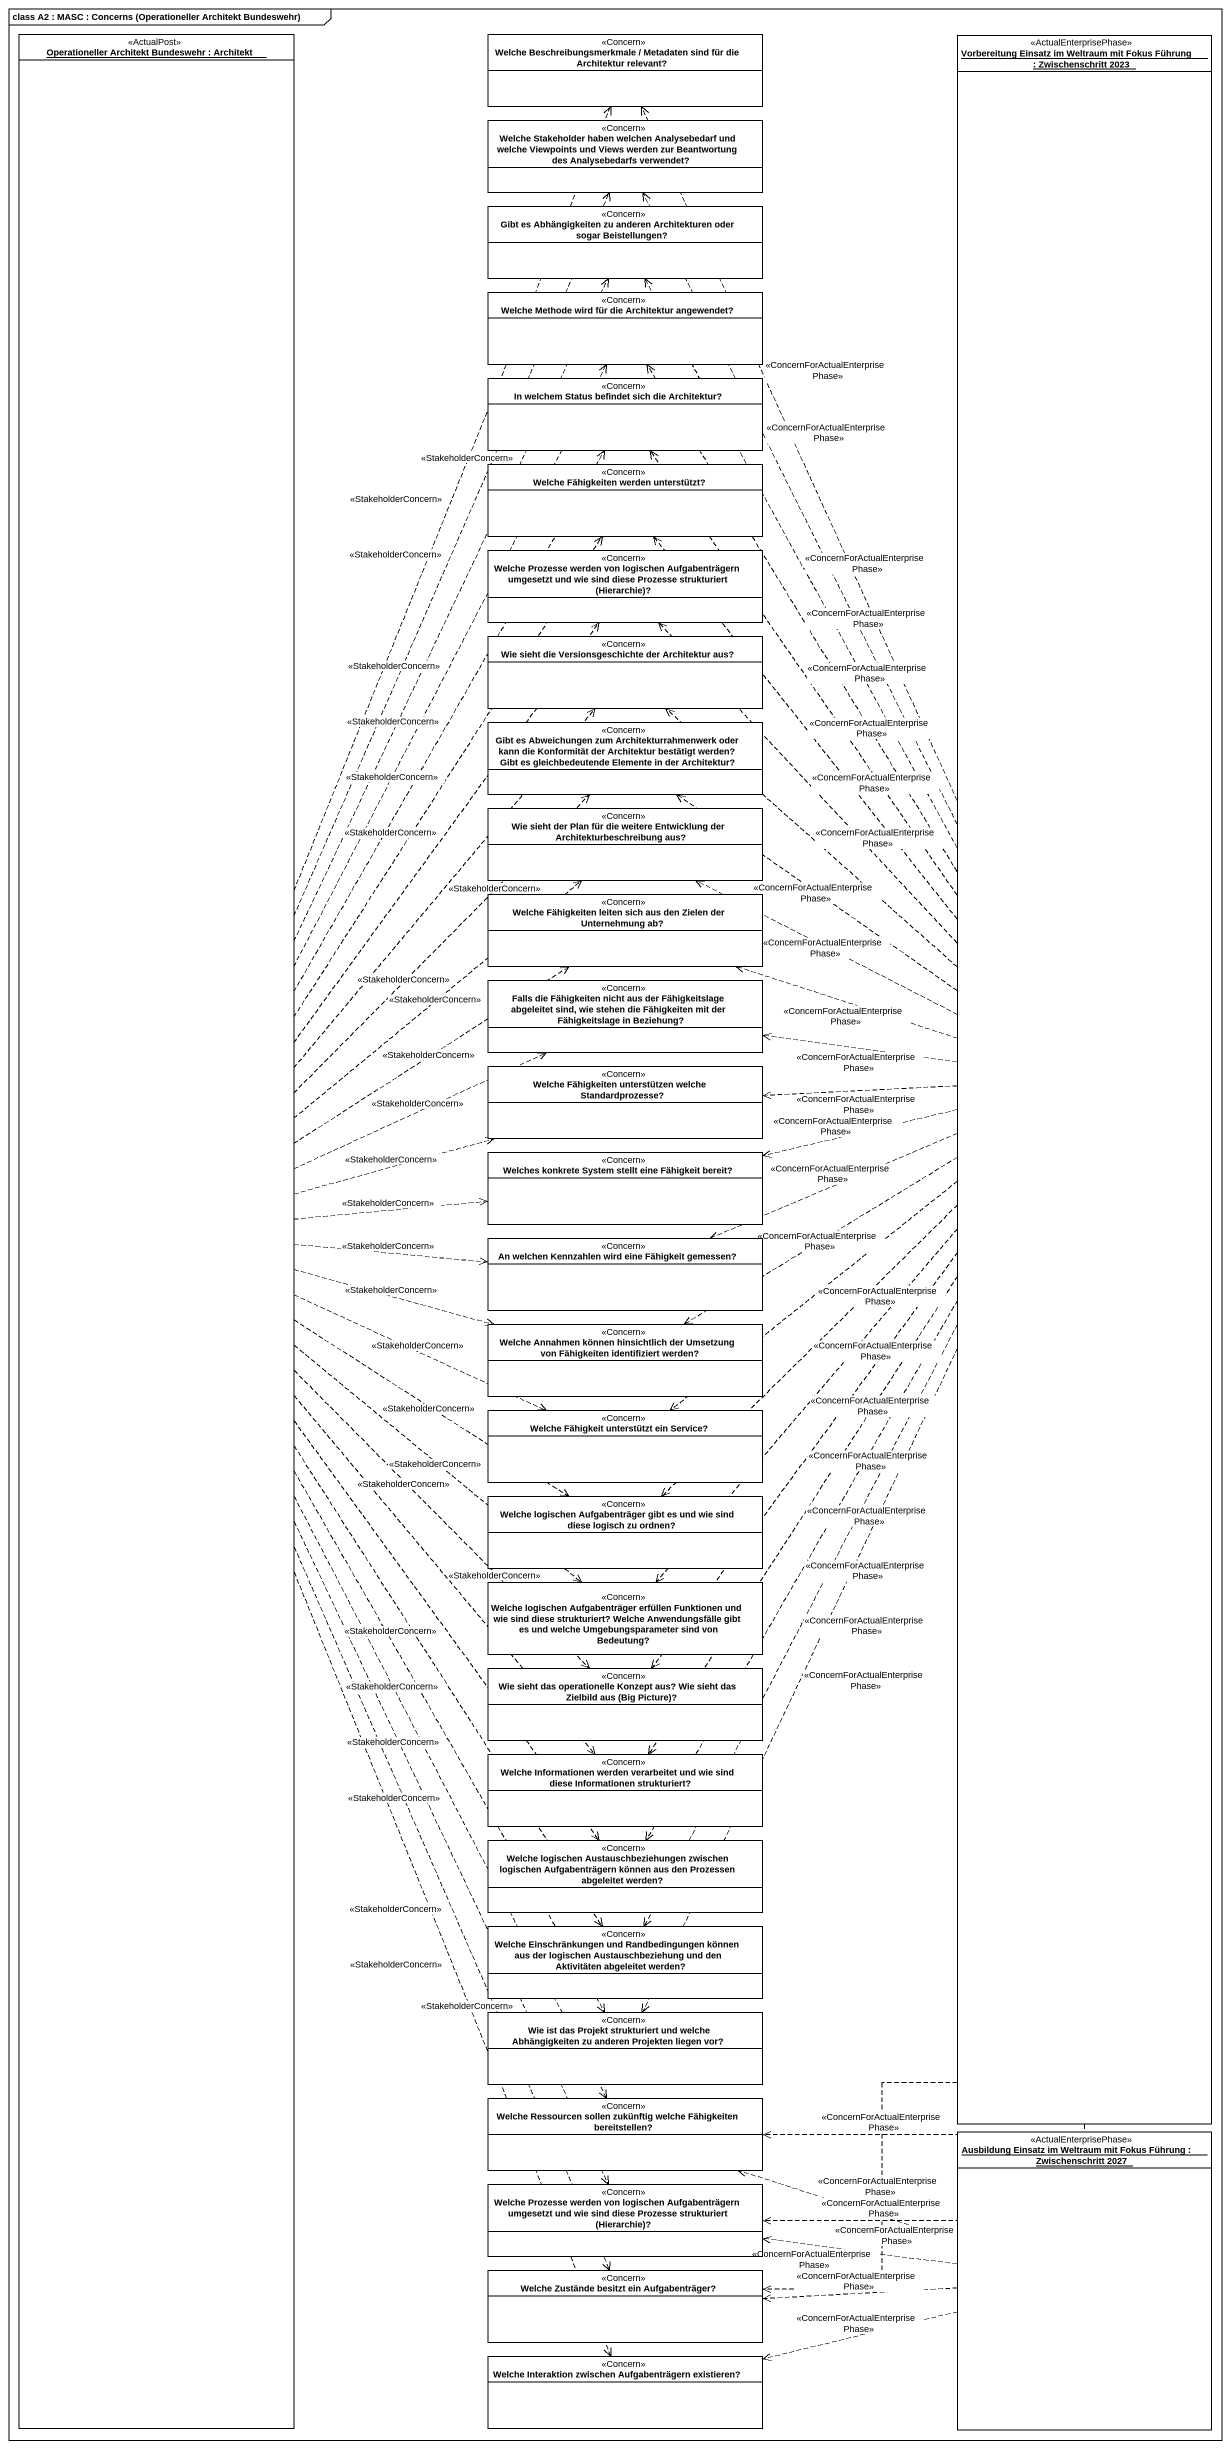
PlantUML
@startuml
mainframe class A2 : MASC : Concerns (Operationeller Architekt Bundeswehr)
hide circle
hide empty members
object "Operationeller Architekt Bundeswehr : Architekt" as Operationeller_Architekt <<ActualPost>>
class "Welche Beschreibungsmerkmale / Metadaten sind für die Architektur relevant?" as Welche_Beschreibungsmerkmale <<Concern>>
object "Vorbereitung Einsatz im Weltraum mit Fokus Führung : Zwischenschritt 2023" as Vorbereitung_Einsatz_im <<ActualEnterprisePhase>>
class "Welche Stakeholder haben welchen Analysebedarf und welche Viewpoints und Views werden zur Beantwortung des Analysebedarfs verwendet?" as Welche_Stakeholder_haben <<Concern>>
class "Gibt es Abhängigkeiten zu anderen Architekturen oder sogar Beistellungen?" as Gibt_es_Abhängigkeiten_zu <<Concern>>
class "Welche Methode wird für die Architektur angewendet?" as Welche_Methode_wird_für_die <<Concern>>
class "In welchem Status befindet sich die Architektur?" as In_welchem_Status_befindet <<Concern>>
class "Welche Fähigkeiten werden unterstützt?" as Welche_Fähigkeiten_werden <<Concern>>
class "Welche Prozesse werden von logischen Aufgabenträgern umgesetzt und wie sind diese Prozesse strukturiert (Hierarchie)?" as Welche_Prozesse_werden_von <<Concern>>
class "Wie sieht die Versionsgeschichte der Architektur aus?" as Wie_sieht_die <<Concern>>
class "Gibt es Abweichungen zum Architekturrahmenwerk oder kann die Konformität der Architektur bestätigt werden? Gibt es gleichbedeutende Elemente in der Architektur?" as Gibt_es_Abweichungen_zum <<Concern>>
class "Wie sieht der Plan für die weitere Entwicklung der Architekturbeschreibung aus?" as Wie_sieht_der_Plan_für_die <<Concern>>
class "Welche Fähigkeiten leiten sich aus den Zielen der Unternehmung ab?" as Welche_Fähigkeiten_leiten <<Concern>>
class "Falls die Fähigkeiten nicht aus der Fähigkeitslage abgeleitet sind, wie stehen die Fähigkeiten mit der Fähigkeitslage in Beziehung?" as Falls_die_Fähigkeiten_nicht <<Concern>>
class "Welche Fähigkeiten unterstützen welche Standardprozesse?" as Welche_Fähigkeiten <<Concern>>
class "Welches konkrete System stellt eine Fähigkeit bereit?" as Welches_konkrete_System <<Concern>>
class "An welchen Kennzahlen wird eine Fähigkeit gemessen?" as An_welchen_Kennzahlen_wird <<Concern>>
class "Welche Annahmen können hinsichtlich der Umsetzung von Fähigkeiten identifiziert werden?" as Welche_Annahmen_können <<Concern>>
class "Welche Fähigkeit unterstützt ein Service?" as Welche_Fähigkeit <<Concern>>
class "Welche logischen Aufgabenträger gibt es und wie sind diese logisch zu ordnen?" as Welche_logischen <<Concern>>
class "Welche logischen Aufgabenträger erfüllen Funktionen und wie sind diese strukturiert? Welche Anwendungsfälle gibt es und welche Umgebungsparameter sind von Bedeutung?" as Welche_logischen_2 <<Concern>>
class "Wie sieht das operationelle Konzept aus? Wie sieht das Zielbild aus (Big Picture)?" as Wie_sieht_das_operationelle <<Concern>>
class "Welche Informationen werden verarbeitet und wie sind diese Informationen strukturiert?" as Welche_Informationen_werden <<Concern>>
class "Welche logischen Austauschbeziehungen zwischen logischen Aufgabenträgern können aus den Prozessen abgeleitet werden?" as Welche_logischen_3 <<Concern>>
class "Welche Einschränkungen und Randbedingungen können aus der logischen Austauschbeziehung und den Aktivitäten abgeleitet werden?" as Welche_Einschränkungen_und <<Concern>>
class "Wie ist das Projekt strukturiert und welche Abhängigkeiten zu anderen Projekten liegen vor?" as Wie_ist_das_Projekt <<Concern>>
class "Welche Ressourcen sollen zukünftig welche Fähigkeiten bereitstellen?" as Welche_Ressourcen_sollen <<Concern>>
object "Ausbildung Einsatz im Weltraum mit Fokus Führung : Zwischenschritt 2027" as Ausbildung_Einsatz_im <<ActualEnterprisePhase>>
class "Welche Prozesse werden von logischen Aufgabenträgern umgesetzt und wie sind diese Prozesse strukturiert (Hierarchie)?" as Welche_Prozesse_werden_von_2 <<Concern>>
class "Welche Zustände besitzt ein Aufgabenträger?" as Welche_Zustände_besitzt_ein <<Concern>>
class "Welche Interaktion zwischen Aufgabenträgern existieren?" as Welche_Interaktion_zwischen <<Concern>>
Operationeller_Architekt .up.> Welche_Beschreibungsmerkmale : <<StakeholderConcern>>
Operationeller_Architekt .up.> Welche_Stakeholder_haben : <<StakeholderConcern>>
Operationeller_Architekt .up.> Gibt_es_Abhängigkeiten_zu : <<StakeholderConcern>>
Operationeller_Architekt .up.> Welche_Methode_wird_für_die : <<StakeholderConcern>>
Operationeller_Architekt .up.> In_welchem_Status_befindet : <<StakeholderConcern>>
Operationeller_Architekt .up.> Welche_Fähigkeiten_werden : <<StakeholderConcern>>
Operationeller_Architekt .up.> Welche_Prozesse_werden_von : <<StakeholderConcern>>
Operationeller_Architekt .up.> Wie_sieht_die : <<StakeholderConcern>>
Operationeller_Architekt .up.> Gibt_es_Abweichungen_zum : <<StakeholderConcern>>
Operationeller_Architekt .up.> Wie_sieht_der_Plan_für_die : <<StakeholderConcern>>
Operationeller_Architekt .up.> Welche_Fähigkeiten_leiten : <<StakeholderConcern>>
Operationeller_Architekt .right.> Falls_die_Fähigkeiten_nicht : <<StakeholderConcern>>
Operationeller_Architekt .right.> Welche_Fähigkeiten : <<StakeholderConcern>>
Operationeller_Architekt .right.> Welches_konkrete_System : <<StakeholderConcern>>
Operationeller_Architekt .right.> An_welchen_Kennzahlen_wird : <<StakeholderConcern>>
Operationeller_Architekt .right.> Welche_Annahmen_können : <<StakeholderConcern>>
Operationeller_Architekt .right.> Welche_Fähigkeit : <<StakeholderConcern>>
Operationeller_Architekt ..> Welche_logischen : <<StakeholderConcern>>
Operationeller_Architekt ..> Welche_logischen_2 : <<StakeholderConcern>>
Operationeller_Architekt ..> Wie_sieht_das_operationelle : <<StakeholderConcern>>
Operationeller_Architekt ..> Welche_Informationen_werden : <<StakeholderConcern>>
Operationeller_Architekt ..> Welche_logischen_3 : <<StakeholderConcern>>
Operationeller_Architekt ..> Welche_Einschränkungen_und : <<StakeholderConcern>>
Operationeller_Architekt ..> Wie_ist_das_Projekt : <<StakeholderConcern>>
Operationeller_Architekt ..> Welche_Ressourcen_sollen : <<StakeholderConcern>>
Operationeller_Architekt ..> Welche_Prozesse_werden_von_2 : <<StakeholderConcern>>
Operationeller_Architekt ..> Welche_Zustände_besitzt_ein : <<StakeholderConcern>>
Operationeller_Architekt ..> Welche_Interaktion_zwischen : <<StakeholderConcern>>
Vorbereitung_Einsatz_im .up.> Welche_Beschreibungsmerkmale : <<ConcernForActualEnterprisePhase>>
Vorbereitung_Einsatz_im .up.> Welche_Stakeholder_haben : <<ConcernForActualEnterprisePhase>>
Vorbereitung_Einsatz_im .up.> Gibt_es_Abhängigkeiten_zu : <<ConcernForActualEnterprisePhase>>
Vorbereitung_Einsatz_im .up.> Welche_Methode_wird_für_die : <<ConcernForActualEnterprisePhase>>
Vorbereitung_Einsatz_im .up.> In_welchem_Status_befindet : <<ConcernForActualEnterprisePhase>>
Vorbereitung_Einsatz_im .up.> Welche_Fähigkeiten_werden : <<ConcernForActualEnterprisePhase>>
Vorbereitung_Einsatz_im .up.> Welche_Prozesse_werden_von : <<ConcernForActualEnterprisePhase>>
Vorbereitung_Einsatz_im .up.> Wie_sieht_die : <<ConcernForActualEnterprisePhase>>
Vorbereitung_Einsatz_im .up.> Gibt_es_Abweichungen_zum : <<ConcernForActualEnterprisePhase>>
Vorbereitung_Einsatz_im .left.> Wie_sieht_der_Plan_für_die : <<ConcernForActualEnterprisePhase>>
Vorbereitung_Einsatz_im .left.> Welche_Fähigkeiten_leiten : <<ConcernForActualEnterprisePhase>>
Vorbereitung_Einsatz_im .left.> Falls_die_Fähigkeiten_nicht : <<ConcernForActualEnterprisePhase>>
Vorbereitung_Einsatz_im .left.> Welche_Fähigkeiten : <<ConcernForActualEnterprisePhase>>
Vorbereitung_Einsatz_im .left.> Welches_konkrete_System : <<ConcernForActualEnterprisePhase>>
Vorbereitung_Einsatz_im .left.> An_welchen_Kennzahlen_wird : <<ConcernForActualEnterprisePhase>>
Vorbereitung_Einsatz_im ..> Welche_Annahmen_können : <<ConcernForActualEnterprisePhase>>
Vorbereitung_Einsatz_im ..> Welche_Fähigkeit : <<ConcernForActualEnterprisePhase>>
Vorbereitung_Einsatz_im ..> Welche_logischen : <<ConcernForActualEnterprisePhase>>
Vorbereitung_Einsatz_im ..> Welche_logischen_2 : <<ConcernForActualEnterprisePhase>>
Vorbereitung_Einsatz_im ..> Wie_sieht_das_operationelle : <<ConcernForActualEnterprisePhase>>
Vorbereitung_Einsatz_im ..> Welche_Informationen_werden : <<ConcernForActualEnterprisePhase>>
Vorbereitung_Einsatz_im ..> Welche_logischen_3 : <<ConcernForActualEnterprisePhase>>
Vorbereitung_Einsatz_im ..> Welche_Einschränkungen_und : <<ConcernForActualEnterprisePhase>>
Vorbereitung_Einsatz_im ..> Wie_ist_das_Projekt : <<ConcernForActualEnterprisePhase>>
Vorbereitung_Einsatz_im ..> Welche_Ressourcen_sollen : <<ConcernForActualEnterprisePhase>>
Vorbereitung_Einsatz_im ..> Welche_Prozesse_werden_von_2 : <<ConcernForActualEnterprisePhase>>
Vorbereitung_Einsatz_im ..> Welche_Zustände_besitzt_ein : <<ConcernForActualEnterprisePhase>>
Ausbildung_Einsatz_im .left.> Welche_Ressourcen_sollen : <<ConcernForActualEnterprisePhase>>
Ausbildung_Einsatz_im .left.> Welche_Prozesse_werden_von_2 : <<ConcernForActualEnterprisePhase>>
Ausbildung_Einsatz_im .left.> Welche_Zustände_besitzt_ein : <<ConcernForActualEnterprisePhase>>
Ausbildung_Einsatz_im .left.> Welche_Interaktion_zwischen : <<ConcernForActualEnterprisePhase>>
@enduml
